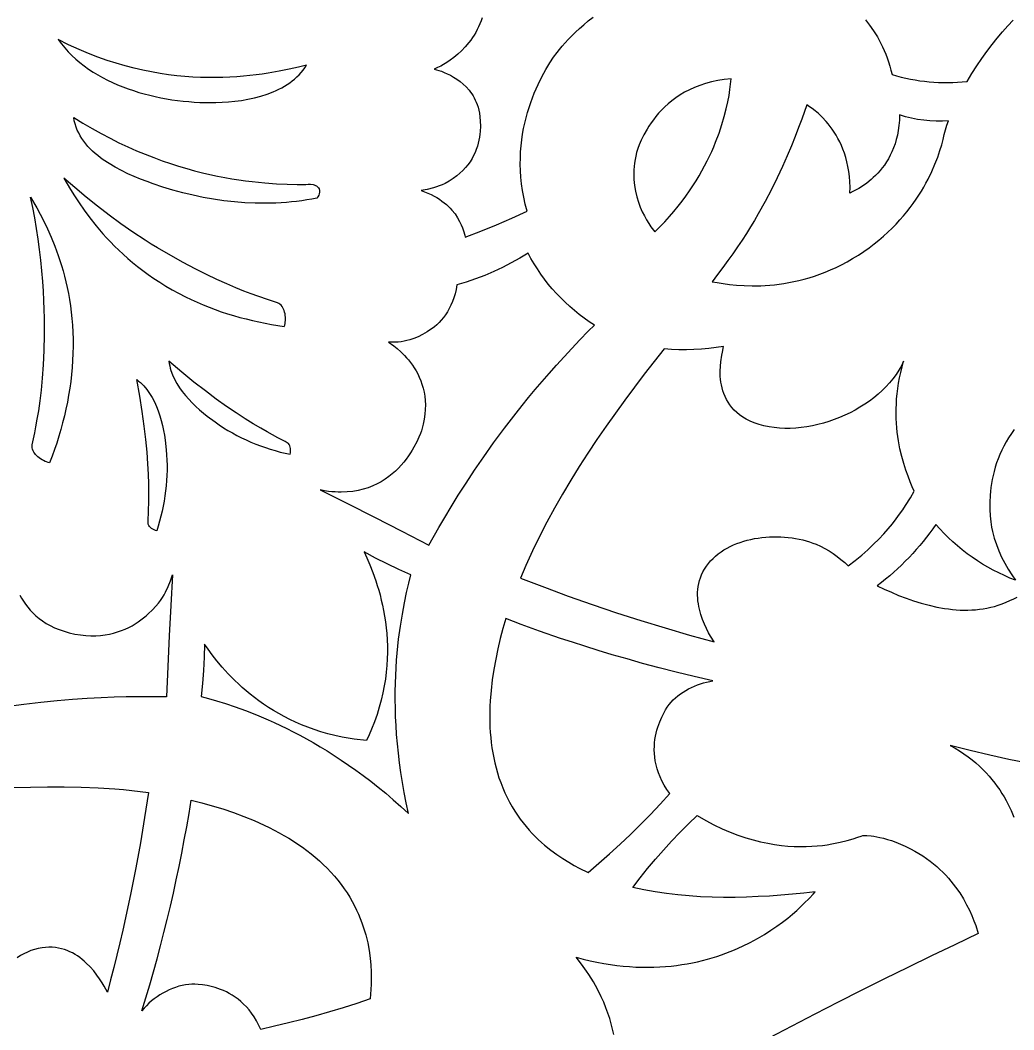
# Model space of a CAD drawing. Extents: x -570 to 570, y -570 to 570.
# Drawn here: x -232.7 to -158.8, y 336.9 to 411.9 of the extents above; entities that cross this region are included whole.
import ezdxf

# ---------------------------------------------------------------- set-up
doc = ezdxf.new("R2010")
doc.units = 0
doc.layers.add('LAYER_1', color=18, linetype='CONTINUOUS')
doc.layers.add('LAYER_2', color=174, linetype='CONTINUOUS')

msp = doc.modelspace()

# ---------------------------------------------------------------- linework, layer by layer
at = {"layer": 'LAYER_1'}
for points in [[(-198.309, 412.13), (-198.388, 411.897), (-198.476, 411.671), (-198.572, 411.452), (-198.676, 411.24), (-198.787, 411.036), (-198.904, 410.839), (-199.027, 410.65), (-199.155, 410.468), (-199.288, 410.294), (-199.562, 409.968), (-199.844, 409.671), (-200.128, 409.405), (-200.409, 409.169), (-200.681, 408.963), (-200.938, 408.787), (-201.175, 408.642), (-201.385, 408.528), (-201.625, 408.415), (-201.867, 408.306), (-201.534, 408.208), (-201.337, 408.14), (-201.125, 408.058), (-200.9, 407.961), (-200.667, 407.847), (-200.428, 407.715), (-200.188, 407.563), (-199.949, 407.39), (-199.716, 407.195), (-199.491, 406.977), (-199.277, 406.733), (-199.176, 406.602), (-199.079, 406.464), (-198.987, 406.319), (-198.9, 406.166), (-198.818, 406.007), (-198.743, 405.84), (-198.674, 405.665), (-198.611, 405.483), (-198.556, 405.256), (-198.516, 405.039), (-198.478, 404.764), (-198.451, 404.438), (-198.441, 404.071), (-198.457, 403.668), (-198.478, 403.457), (-198.507, 403.24), (-198.547, 403.018), (-198.599, 402.792), (-198.663, 402.564), (-198.74, 402.335), (-198.832, 402.104), (-198.939, 401.874), (-199.062, 401.645), (-199.202, 401.419), (-199.361, 401.196), (-199.539, 400.977), (-199.737, 400.763), (-199.956, 400.556), (-200.198, 400.356), (-200.463, 400.164), (-200.752, 399.982), (-201.066, 399.809), (-201.276, 399.709), (-201.492, 399.62), (-201.712, 399.541), (-201.935, 399.472), (-202.389, 399.356), (-202.848, 399.265), (-202.585, 399.176), (-202.336, 399.079), (-202.101, 398.974), (-201.88, 398.863), (-201.672, 398.746), (-201.477, 398.623), (-201.294, 398.495), (-201.123, 398.364), (-200.964, 398.229), (-200.815, 398.092), (-200.678, 397.953), (-200.551, 397.812), (-200.326, 397.53), (-200.138, 397.252), (-199.983, 396.982), (-199.859, 396.726), (-199.761, 396.491), (-199.687, 396.28), (-199.597, 395.957), (-199.564, 395.8), (-198.405, 396.259), (-197.252, 396.734), (-196.106, 397.226), (-194.968, 397.734), (-195.103, 398.255), (-195.216, 398.769), (-195.307, 399.276), (-195.377, 399.775), (-195.427, 400.267), (-195.458, 400.75), (-195.471, 401.225), (-195.467, 401.692), (-195.446, 402.149), (-195.411, 402.597), (-195.362, 403.036), (-195.299, 403.465), (-195.224, 403.884), (-195.138, 404.292), (-195.041, 404.69), (-194.935, 405.077), (-194.82, 405.452), (-194.698, 405.816), (-194.569, 406.169), (-194.434, 406.509), (-194.295, 406.836), (-194.152, 407.151), (-193.859, 407.742), (-193.562, 408.279), (-193.27, 408.759), (-192.989, 409.181), (-192.727, 409.542), (-192.552, 409.765), (-192.356, 410.002), (-192.139, 410.25), (-191.902, 410.508), (-191.644, 410.774), (-191.366, 411.047), (-191.069, 411.325), (-190.752, 411.606), (-190.415, 411.89), (-190.06, 412.174)], [(-169.79, 411.965), (-169.49, 411.578), (-169.197, 411.157), (-169.054, 410.935), (-168.915, 410.703), (-168.78, 410.464), (-168.65, 410.215), (-168.524, 409.958), (-168.404, 409.692), (-168.29, 409.416), (-168.182, 409.132), (-168.081, 408.838), (-167.988, 408.535), (-167.902, 408.222), (-167.825, 407.9), (-167.489, 407.801), (-167.149, 407.712), (-166.807, 407.632), (-166.462, 407.56), (-166.115, 407.498), (-165.766, 407.445), (-165.415, 407.401), (-165.064, 407.365), (-164.711, 407.337), (-164.358, 407.319), (-164.005, 407.308), (-163.651, 407.306), (-163.299, 407.312), (-162.947, 407.326), (-162.596, 407.348), (-162.246, 407.378), (-161.889, 407.97), (-161.524, 408.541), (-161.152, 409.089), (-160.773, 409.617), (-160.389, 410.124), (-159.999, 410.61), (-159.606, 411.076), (-159.21, 411.523), (-158.811, 411.951)], [(-158.73, 381.498), (-158.951, 381.194), (-159.155, 380.887), (-159.342, 380.577), (-159.513, 380.265), (-159.668, 379.952), (-159.809, 379.638), (-159.935, 379.324), (-160.048, 379.011), (-160.147, 378.699), (-160.234, 378.389), (-160.309, 378.082), (-160.373, 377.778), (-160.427, 377.478), (-160.47, 377.183), (-160.504, 376.893), (-160.529, 376.609), (-160.554, 376.062), (-160.551, 375.546), (-160.525, 375.068), (-160.479, 374.632), (-160.42, 374.244), (-160.352, 373.909), (-160.223, 373.423), (-160.065, 372.945), (-159.881, 372.475), (-159.672, 372.013), (-159.441, 371.563), (-159.188, 371.124), (-158.918, 370.697), (-158.63, 370.285), (-159.052, 370.452), (-159.47, 370.633), (-159.883, 370.828), (-160.291, 371.037), (-160.693, 371.258), (-161.089, 371.492), (-161.478, 371.738), (-161.859, 371.996), (-162.232, 372.265), (-162.596, 372.546), (-162.951, 372.838), (-163.296, 373.14), (-163.631, 373.452), (-163.954, 373.774), (-164.266, 374.106), (-164.566, 374.447), (-164.792, 374.123), (-165.025, 373.804), (-165.265, 373.489), (-165.511, 373.178), (-165.764, 372.872), (-166.023, 372.571), (-166.288, 372.276), (-166.559, 371.985), (-166.836, 371.701), (-167.119, 371.421), (-167.407, 371.148), (-167.7, 370.881), (-167.999, 370.62), (-168.302, 370.366), (-168.611, 370.119), (-168.924, 369.878), (-168.406, 369.63), (-167.875, 369.391), (-167.332, 369.164), (-166.778, 368.952), (-166.216, 368.756), (-165.647, 368.58), (-165.072, 368.425), (-164.494, 368.295), (-163.913, 368.191), (-163.623, 368.151), (-163.333, 368.117), (-163.043, 368.092), (-162.754, 368.075), (-162.466, 368.067), (-162.179, 368.068), (-161.893, 368.077), (-161.608, 368.097), (-161.325, 368.126), (-161.044, 368.165), (-160.765, 368.215), (-160.488, 368.276), (-160.214, 368.348), (-159.943, 368.431), (-159.636, 368.538), (-159.34, 368.652), (-159.053, 368.773), (-158.777, 368.9), (-158.511, 369.033)], [(-232.689, 369.181), (-232.565, 368.956), (-232.426, 368.731), (-232.273, 368.508), (-232.104, 368.286), (-231.919, 368.069), (-231.717, 367.857), (-231.497, 367.651), (-231.259, 367.453), (-231.001, 367.263), (-230.724, 367.084), (-230.426, 366.916), (-230.106, 366.761), (-229.764, 366.619), (-229.399, 366.493), (-229.01, 366.383), (-228.59, 366.289), (-228.184, 366.221), (-227.791, 366.178), (-227.412, 366.158), (-227.046, 366.16), (-226.693, 366.182), (-226.354, 366.223), (-226.028, 366.281), (-225.715, 366.354), (-225.415, 366.443), (-225.128, 366.544), (-224.855, 366.656), (-224.595, 366.778), (-224.347, 366.909), (-224.113, 367.046), (-223.892, 367.189), (-223.683, 367.336), (-223.488, 367.486), (-223.305, 367.636), (-223.135, 367.786), (-222.834, 368.079), (-222.584, 368.352), (-222.384, 368.594), (-222.234, 368.793), (-222.085, 369.012), (-221.967, 369.209), (-221.858, 369.41), (-221.66, 369.825), (-221.486, 370.251), (-221.328, 370.683), (-221.454, 368.415), (-221.573, 366.146), (-221.683, 363.877), (-221.785, 361.608), (-223.149, 361.621), (-223.927, 361.62), (-224.77, 361.609), (-225.676, 361.587), (-226.644, 361.55), (-227.674, 361.496), (-228.765, 361.422), (-229.917, 361.325), (-231.129, 361.202), (-232.4, 361.051), (-233.73, 360.869)], [(-157.716, 356.683), (-159.125, 356.961), (-160.558, 357.273), (-162.015, 357.619), (-163.493, 358.001), (-163.139, 357.803), (-162.801, 357.597), (-162.477, 357.382), (-162.168, 357.16), (-161.874, 356.932), (-161.593, 356.698), (-161.327, 356.458), (-161.074, 356.214), (-160.834, 355.966), (-160.606, 355.715), (-160.392, 355.461), (-160.189, 355.205), (-159.998, 354.947), (-159.819, 354.689), (-159.65, 354.431), (-159.493, 354.174), (-159.346, 353.917), (-159.209, 353.663), (-158.965, 353.163), (-158.757, 352.678)], [(-233.166, 354.864), (-231.905, 354.911), (-230.644, 354.935), (-229.383, 354.934), (-228.124, 354.906), (-226.867, 354.852), (-225.613, 354.769), (-224.986, 354.716), (-224.361, 354.656), (-223.737, 354.589), (-223.113, 354.513), (-223.409, 352.64), (-223.727, 350.769), (-224.068, 348.902), (-224.434, 347.04), (-224.827, 345.184), (-225.034, 344.258), (-225.248, 343.334), (-225.469, 342.411), (-225.698, 341.491), (-225.935, 340.573), (-226.181, 339.657), (-226.418, 340.089), (-226.574, 340.351), (-226.756, 340.633), (-226.964, 340.928), (-227.198, 341.228), (-227.458, 341.528), (-227.745, 341.819), (-227.898, 341.958), (-228.059, 342.093), (-228.226, 342.222), (-228.4, 342.345), (-228.581, 342.459), (-228.769, 342.566), (-228.964, 342.662), (-229.166, 342.749), (-229.375, 342.824), (-229.592, 342.887), (-229.815, 342.936), (-230.045, 342.972), (-230.283, 342.993), (-230.528, 342.998), (-230.781, 342.986), (-231.04, 342.957), (-231.32, 342.906), (-231.595, 342.835), (-231.866, 342.745), (-232.132, 342.637), (-232.392, 342.511), (-232.648, 342.369), (-232.897, 342.212)], [(-188.518, 336.512), (-188.605, 336.9), (-188.706, 337.293), (-188.822, 337.69), (-188.954, 338.09), (-189.101, 338.495), (-189.266, 338.902), (-189.448, 339.312), (-189.648, 339.725), (-189.868, 340.139), (-190.026, 340.417), (-190.192, 340.691), (-190.364, 340.96), (-190.544, 341.226), (-190.92, 341.745), (-191.316, 342.248), (-190.792, 342.111), (-190.275, 341.989), (-189.767, 341.882), (-189.266, 341.789), (-188.772, 341.71), (-188.286, 341.644), (-187.808, 341.592), (-187.337, 341.552), (-186.874, 341.524), (-186.419, 341.509), (-185.971, 341.504), (-185.531, 341.511), (-185.099, 341.529), (-184.674, 341.557), (-184.258, 341.595), (-183.849, 341.642), (-183.447, 341.698), (-183.054, 341.763), (-182.668, 341.836), (-182.29, 341.917), (-181.919, 342.006), (-181.557, 342.101), (-181.202, 342.204), (-180.855, 342.312), (-180.516, 342.426), (-180.185, 342.546), (-179.547, 342.8), (-178.94, 343.07), (-178.364, 343.355), (-177.82, 343.65), (-177.309, 343.951), (-176.829, 344.257), (-176.381, 344.564), (-175.965, 344.867), (-175.581, 345.165), (-175.23, 345.455), (-174.911, 345.731), (-174.625, 345.993), (-174.372, 346.235), (-173.962, 346.651), (-173.685, 346.953), (-173.54, 347.116), (-174.385, 347.022), (-175.233, 346.939), (-176.084, 346.866), (-176.937, 346.804), (-177.791, 346.756), (-178.646, 346.722), (-179.502, 346.704), (-180.357, 346.702), (-181.212, 346.718), (-182.064, 346.753), (-182.915, 346.809), (-183.762, 346.886), (-184.607, 346.986), (-185.447, 347.109), (-186.282, 347.258), (-187.112, 347.434), (-186.564, 348.146), (-186, 348.847), (-185.421, 349.536), (-184.827, 350.212), (-184.218, 350.875), (-183.596, 351.525), (-182.96, 352.161), (-182.311, 352.783), (-181.684, 352.422), (-181.067, 352.099), (-180.461, 351.811), (-179.865, 351.556), (-179.281, 351.332), (-178.709, 351.139), (-178.15, 350.975), (-177.604, 350.837), (-177.072, 350.725), (-176.554, 350.636), (-176.052, 350.568), (-175.565, 350.522), (-175.094, 350.493), (-174.639, 350.482), (-174.203, 350.486), (-173.784, 350.504), (-173.383, 350.533), (-173.002, 350.573), (-172.641, 350.622), (-172.299, 350.677), (-171.68, 350.803), (-171.149, 350.938), (-170.711, 351.067), (-170.37, 351.179), (-170.131, 351.259), (-169.999, 351.295), (-169.897, 351.301), (-169.686, 351.298), (-169.371, 351.272), (-169.177, 351.247), (-168.96, 351.21), (-168.719, 351.161), (-168.457, 351.098), (-168.173, 351.018), (-167.868, 350.921), (-167.544, 350.804), (-167.2, 350.666), (-166.838, 350.505), (-166.458, 350.319), (-166.139, 350.149), (-165.833, 349.971), (-165.54, 349.786), (-165.26, 349.596), (-164.992, 349.399), (-164.737, 349.198), (-164.493, 348.992), (-164.261, 348.783), (-164.041, 348.569), (-163.831, 348.354), (-163.632, 348.135), (-163.444, 347.915), (-163.265, 347.694), (-163.097, 347.473), (-162.788, 347.029), (-162.515, 346.591), (-162.275, 346.16), (-162.067, 345.743), (-161.887, 345.344), (-161.733, 344.966), (-161.603, 344.615), (-161.406, 344.009), (-163.156, 343.181), (-164.901, 342.343), (-166.641, 341.497), (-168.378, 340.641), (-170.11, 339.777), (-171.838, 338.903), (-173.562, 338.022), (-175.281, 337.131), (-176.996, 336.233)]]:
    msp.add_lwpolyline(points, dxfattribs=at)
for points in [[(-229.838, 410.506), (-229.603, 410.189), (-229.354, 409.884), (-229.09, 409.592), (-228.812, 409.311), (-228.522, 409.043), (-228.218, 408.786), (-227.903, 408.541), (-227.577, 408.308), (-227.24, 408.085), (-226.894, 407.875), (-226.538, 407.675), (-226.174, 407.486), (-225.802, 407.308), (-225.423, 407.141), (-225.037, 406.985), (-224.645, 406.839), (-224.248, 406.703), (-223.846, 406.577), (-223.441, 406.462), (-223.032, 406.357), (-222.62, 406.261), (-222.207, 406.175), (-221.792, 406.098), (-221.376, 406.031), (-220.961, 405.974), (-220.546, 405.925), (-220.133, 405.885), (-219.721, 405.855), (-219.312, 405.833), (-218.906, 405.819), (-218.505, 405.814), (-218.107, 405.818), (-217.646, 405.834), (-217.173, 405.865), (-216.693, 405.913), (-216.209, 405.979), (-215.724, 406.063), (-215.243, 406.168), (-214.768, 406.295), (-214.304, 406.443), (-213.853, 406.616), (-213.634, 406.712), (-213.419, 406.814), (-213.21, 406.922), (-213.006, 407.037), (-212.808, 407.159), (-212.617, 407.288), (-212.433, 407.424), (-212.256, 407.568), (-212.087, 407.718), (-211.926, 407.877), (-211.773, 408.043), (-211.63, 408.217), (-211.497, 408.399), (-211.373, 408.589), (-211.977, 408.444), (-212.657, 408.293), (-213.41, 408.142), (-214.231, 407.999), (-214.666, 407.934), (-215.118, 407.873), (-215.585, 407.819), (-216.067, 407.771), (-216.564, 407.731), (-217.075, 407.701), (-217.601, 407.68), (-218.14, 407.669), (-218.692, 407.671), (-219.257, 407.685), (-219.834, 407.713), (-220.423, 407.756), (-221.023, 407.814), (-221.635, 407.888), (-222.258, 407.981), (-222.89, 408.092), (-223.533, 408.222), (-224.185, 408.372), (-224.846, 408.544), (-225.516, 408.739), (-226.194, 408.956), (-226.88, 409.198), (-227.573, 409.465), (-228.273, 409.759), (-229.06, 410.122)], [(-185.472, 396.196), (-185.091, 396.574), (-184.727, 396.954), (-184.381, 397.335), (-184.051, 397.717), (-183.737, 398.099), (-183.439, 398.481), (-183.156, 398.862), (-182.889, 399.242), (-182.635, 399.621), (-182.396, 399.997), (-182.17, 400.371), (-181.958, 400.741), (-181.759, 401.108), (-181.572, 401.471), (-181.397, 401.829), (-181.234, 402.183), (-181.082, 402.531), (-180.941, 402.873), (-180.69, 403.538), (-180.478, 404.173), (-180.301, 404.776), (-180.155, 405.342), (-180.039, 405.867), (-179.948, 406.347), (-179.88, 406.78), (-179.83, 407.183), (-179.784, 407.586), (-180.3, 407.532), (-180.791, 407.455), (-181.258, 407.356), (-181.701, 407.236), (-182.122, 407.097), (-182.52, 406.941), (-182.896, 406.769), (-183.25, 406.583), (-183.584, 406.385), (-183.898, 406.175), (-184.192, 405.957), (-184.467, 405.731), (-184.723, 405.499), (-184.962, 405.263), (-185.183, 405.023), (-185.387, 404.783), (-185.575, 404.543), (-185.747, 404.305), (-185.904, 404.071), (-186.046, 403.842), (-186.289, 403.406), (-186.481, 403.011), (-186.625, 402.669), (-186.727, 402.394), (-186.82, 402.094), (-186.885, 401.831), (-186.938, 401.571), (-186.979, 401.316), (-187.009, 401.065), (-187.028, 400.818), (-187.037, 400.575), (-187.036, 400.337), (-187.027, 400.103), (-187.009, 399.874), (-186.983, 399.649), (-186.909, 399.216), (-186.809, 398.803), (-186.689, 398.412), (-186.551, 398.044), (-186.401, 397.699), (-186.242, 397.38), (-186.08, 397.087), (-185.917, 396.821), (-185.758, 396.583)], [(-167.258, 404.895), (-167.272, 404.495), (-167.306, 404.113), (-167.356, 403.747), (-167.423, 403.399), (-167.505, 403.066), (-167.6, 402.75), (-167.708, 402.449), (-167.828, 402.164), (-167.958, 401.894), (-168.096, 401.638), (-168.243, 401.397), (-168.396, 401.17), (-168.554, 400.957), (-168.716, 400.757), (-168.881, 400.571), (-169.048, 400.397), (-169.215, 400.236), (-169.382, 400.086), (-169.708, 399.823), (-170.016, 399.604), (-170.297, 399.428), (-170.541, 399.291), (-170.738, 399.19), (-170.953, 399.09), (-170.949, 399.515), (-170.962, 399.923), (-170.993, 400.315), (-171.04, 400.691), (-171.101, 401.052), (-171.176, 401.397), (-171.264, 401.727), (-171.362, 402.042), (-171.471, 402.342), (-171.589, 402.627), (-171.715, 402.898), (-171.848, 403.155), (-171.986, 403.398), (-172.129, 403.627), (-172.275, 403.843), (-172.423, 404.045), (-172.572, 404.234), (-172.722, 404.41), (-173.015, 404.725), (-173.294, 404.991), (-173.549, 405.209), (-173.772, 405.382), (-173.953, 405.511), (-174.153, 405.645), (-174.542, 404.574), (-174.769, 403.962), (-175.022, 403.301), (-175.305, 402.595), (-175.619, 401.846), (-175.968, 401.056), (-176.356, 400.227), (-176.785, 399.362), (-177.258, 398.464), (-177.78, 397.533), (-178.059, 397.057), (-178.352, 396.574), (-178.658, 396.084), (-178.978, 395.588), (-179.312, 395.085), (-179.66, 394.577), (-180.024, 394.064), (-180.403, 393.545), (-180.798, 393.021), (-181.209, 392.492), (-180.826, 392.422), (-180.393, 392.352), (-179.914, 392.289), (-179.391, 392.237), (-178.827, 392.201), (-178.225, 392.185), (-177.589, 392.195), (-177.258, 392.211), (-176.919, 392.235), (-176.574, 392.268), (-176.221, 392.31), (-175.862, 392.362), (-175.496, 392.424), (-175.125, 392.498), (-174.748, 392.583), (-174.365, 392.681), (-173.978, 392.792), (-173.587, 392.916), (-173.191, 393.054), (-172.792, 393.207), (-172.39, 393.375), (-171.984, 393.559), (-171.576, 393.76), (-171.165, 393.977), (-170.753, 394.213), (-170.327, 394.473), (-169.919, 394.742), (-169.528, 395.017), (-169.154, 395.298), (-168.796, 395.586), (-168.453, 395.878), (-168.127, 396.174), (-167.816, 396.474), (-167.519, 396.778), (-167.238, 397.083), (-166.97, 397.391), (-166.716, 397.699), (-166.476, 398.008), (-166.249, 398.316), (-166.035, 398.624), (-165.834, 398.93), (-165.644, 399.234), (-165.467, 399.535), (-165.301, 399.832), (-165.146, 400.125), (-164.868, 400.697), (-164.63, 401.244), (-164.43, 401.761), (-164.264, 402.243), (-164.131, 402.685), (-164.027, 403.081), (-163.94, 403.431), (-163.846, 403.78), (-163.742, 404.126), (-163.624, 404.467), (-164.081, 404.439), (-164.542, 404.435), (-165.003, 404.454), (-165.463, 404.496), (-165.92, 404.561), (-166.373, 404.65), (-166.82, 404.761)], [(-228.683, 404.712), (-228.001, 404.289), (-227.322, 403.89), (-226.649, 403.514), (-225.981, 403.162), (-225.318, 402.832), (-224.661, 402.523), (-224.012, 402.235), (-223.369, 401.968), (-222.734, 401.719), (-222.107, 401.49), (-221.489, 401.278), (-220.881, 401.084), (-220.282, 400.906), (-219.693, 400.745), (-219.115, 400.598), (-218.548, 400.466), (-217.993, 400.347), (-217.45, 400.242), (-216.92, 400.148), (-216.403, 400.067), (-215.9, 399.996), (-215.411, 399.935), (-214.478, 399.841), (-213.609, 399.779), (-212.806, 399.744), (-212.075, 399.729), (-211.42, 399.729), (-211.24, 399.743), (-211.073, 399.742), (-210.885, 399.718), (-210.791, 399.694), (-210.701, 399.66), (-210.617, 399.614), (-210.543, 399.554), (-210.481, 399.48), (-210.435, 399.389), (-210.407, 399.28), (-210.401, 399.152), (-210.42, 399.034), (-210.464, 398.922), (-210.524, 398.815), (-210.595, 398.716), (-210.97, 398.643), (-211.346, 398.577), (-211.725, 398.519), (-212.105, 398.468), (-212.487, 398.426), (-212.87, 398.391), (-213.639, 398.342), (-214.412, 398.323), (-215.186, 398.332), (-215.961, 398.368), (-216.736, 398.43), (-217.51, 398.517), (-218.28, 398.629), (-219.046, 398.765), (-219.807, 398.924), (-220.561, 399.104), (-221.308, 399.306), (-222.045, 399.528), (-222.772, 399.77), (-223.232, 399.935), (-223.704, 400.115), (-224.181, 400.311), (-224.659, 400.524), (-225.134, 400.754), (-225.6, 401.003), (-226.052, 401.272), (-226.486, 401.561), (-226.694, 401.713), (-226.895, 401.871), (-227.09, 402.035), (-227.277, 402.204), (-227.455, 402.379), (-227.624, 402.559), (-227.784, 402.746), (-227.933, 402.938), (-228.071, 403.137), (-228.198, 403.343), (-228.313, 403.554), (-228.415, 403.772), (-228.504, 403.997), (-228.578, 404.229), (-228.638, 404.467)], [(-229.41, 400.204), (-228.915, 399.36), (-228.617, 398.877), (-228.281, 398.361), (-227.905, 397.816), (-227.486, 397.247), (-227.022, 396.66), (-226.772, 396.361), (-226.51, 396.06), (-226.235, 395.756), (-225.947, 395.45), (-225.646, 395.144), (-225.332, 394.838), (-225.003, 394.532), (-224.661, 394.226), (-224.304, 393.923), (-223.931, 393.622), (-223.544, 393.323), (-223.141, 393.029), (-222.723, 392.738), (-222.288, 392.452), (-221.836, 392.171), (-221.368, 391.897), (-220.883, 391.629), (-220.38, 391.369), (-219.948, 391.159), (-219.511, 390.959), (-219.068, 390.771), (-218.621, 390.592), (-218.17, 390.423), (-217.714, 390.264), (-217.256, 390.115), (-216.793, 389.974), (-216.329, 389.843), (-215.861, 389.72), (-215.392, 389.605), (-214.92, 389.499), (-214.448, 389.401), (-213.974, 389.31), (-213.025, 389.15), (-212.993, 389.259), (-212.967, 389.373), (-212.949, 389.491), (-212.938, 389.613), (-212.934, 389.737), (-212.938, 389.862), (-212.949, 389.986), (-212.969, 390.108), (-212.997, 390.228), (-213.033, 390.343), (-213.077, 390.453), (-213.13, 390.557), (-213.192, 390.652), (-213.263, 390.739), (-213.344, 390.815), (-213.433, 390.88), (-213.522, 390.919), (-213.681, 390.975), (-214.204, 391.144), (-214.99, 391.412), (-215.478, 391.589), (-216.028, 391.8), (-216.637, 392.046), (-217.305, 392.331), (-218.03, 392.657), (-218.811, 393.028), (-219.645, 393.446), (-220.531, 393.913), (-221.469, 394.434), (-222.456, 395.011), (-222.919, 395.293), (-223.379, 395.581), (-224.287, 396.177), (-225.179, 396.797), (-226.057, 397.439), (-226.918, 398.103), (-227.765, 398.786), (-228.595, 399.487)], [(-231.89, 398.789), (-231.429, 397.98), (-231.171, 397.506), (-230.903, 396.985), (-230.63, 396.419), (-230.357, 395.806), (-230.088, 395.147), (-229.829, 394.442), (-229.705, 394.072), (-229.586, 393.691), (-229.471, 393.298), (-229.363, 392.895), (-229.26, 392.479), (-229.165, 392.052), (-229.078, 391.614), (-228.999, 391.165), (-228.929, 390.704), (-228.868, 390.232), (-228.818, 389.748), (-228.778, 389.254), (-228.751, 388.748), (-228.735, 388.23), (-228.733, 387.701), (-228.743, 387.162), (-228.767, 386.642), (-228.802, 386.122), (-228.85, 385.602), (-228.909, 385.083), (-228.981, 384.566), (-229.063, 384.049), (-229.157, 383.534), (-229.262, 383.021), (-229.378, 382.51), (-229.505, 382.002), (-229.643, 381.497), (-229.79, 380.995), (-229.948, 380.496), (-230.116, 380.002), (-230.294, 379.511), (-230.481, 379.026), (-230.591, 379.053), (-230.703, 379.088), (-230.815, 379.132), (-230.927, 379.183), (-231.036, 379.242), (-231.143, 379.308), (-231.245, 379.381), (-231.341, 379.459), (-231.431, 379.543), (-231.514, 379.632), (-231.587, 379.725), (-231.65, 379.823), (-231.702, 379.925), (-231.741, 380.03), (-231.766, 380.138), (-231.777, 380.248), (-231.764, 380.368), (-231.725, 380.574), (-231.583, 381.245), (-231.491, 381.71), (-231.391, 382.26), (-231.288, 382.898), (-231.186, 383.621), (-231.09, 384.43), (-231.004, 385.326), (-230.935, 386.308), (-230.885, 387.376), (-230.86, 388.53), (-230.858, 389.14), (-230.865, 389.771), (-230.88, 390.423), (-230.904, 391.097), (-230.937, 391.793), (-230.981, 392.51), (-231.044, 393.301), (-231.123, 394.09), (-231.217, 394.878), (-231.326, 395.665), (-231.449, 396.449), (-231.585, 397.232), (-231.732, 398.012)], [(-210.352, 377.008), (-208.325, 375.998), (-206.304, 374.976), (-204.289, 373.941), (-202.28, 372.894), (-201.53, 374.206), (-201.094, 374.951), (-200.614, 375.753), (-200.086, 376.608), (-199.508, 377.514), (-198.878, 378.469), (-198.194, 379.469), (-197.451, 380.513), (-196.648, 381.597), (-195.782, 382.719), (-195.324, 383.293), (-194.85, 383.876), (-194.359, 384.467), (-193.85, 385.066), (-193.323, 385.672), (-192.779, 386.285), (-192.216, 386.906), (-191.634, 387.533), (-191.033, 388.166), (-190.413, 388.805), (-189.957, 389.269), (-190.339, 389.519), (-190.713, 389.782), (-191.08, 390.059), (-191.439, 390.348), (-191.789, 390.65), (-192.13, 390.963), (-192.461, 391.287), (-192.781, 391.622), (-193.09, 391.967), (-193.387, 392.322), (-193.672, 392.686), (-193.944, 393.058), (-194.202, 393.439), (-194.446, 393.828), (-194.675, 394.224), (-194.889, 394.627), (-195.506, 394.246), (-196.14, 393.889), (-196.788, 393.556), (-197.448, 393.247), (-198.119, 392.963), (-198.799, 392.703), (-199.488, 392.467), (-200.182, 392.255), (-200.242, 391.917), (-200.318, 391.597), (-200.408, 391.295), (-200.512, 391.01), (-200.627, 390.742), (-200.754, 390.491), (-200.891, 390.255), (-201.036, 390.034), (-201.19, 389.829), (-201.35, 389.637), (-201.516, 389.46), (-201.686, 389.296), (-201.86, 389.144), (-202.035, 389.005), (-202.212, 388.878), (-202.39, 388.762), (-202.566, 388.656), (-202.739, 388.561), (-203.076, 388.4), (-203.391, 388.274), (-203.675, 388.179), (-203.92, 388.111), (-204.116, 388.066), (-204.327, 388.03), (-204.562, 388.007), (-204.798, 387.998), (-205.271, 388.001), (-205.059, 387.858), (-204.866, 387.715), (-204.63, 387.526), (-204.363, 387.288), (-204.078, 387.004), (-203.932, 386.843), (-203.785, 386.671), (-203.64, 386.487), (-203.498, 386.291), (-203.359, 386.082), (-203.226, 385.862), (-203.101, 385.63), (-202.984, 385.385), (-202.877, 385.129), (-202.781, 384.86), (-202.699, 384.58), (-202.631, 384.287), (-202.579, 383.982), (-202.544, 383.665), (-202.528, 383.335), (-202.533, 382.994), (-202.56, 382.64), (-202.61, 382.274), (-202.684, 381.896), (-202.785, 381.505), (-202.819, 381.402), (-202.891, 381.203), (-203.006, 380.924), (-203.167, 380.579), (-203.376, 380.184), (-203.5, 379.973), (-203.636, 379.755), (-203.787, 379.532), (-203.951, 379.306), (-204.13, 379.079), (-204.324, 378.852), (-204.532, 378.629), (-204.756, 378.41), (-204.996, 378.198), (-205.253, 377.994), (-205.526, 377.8), (-205.815, 377.619), (-206.123, 377.452), (-206.447, 377.301), (-206.79, 377.168), (-207.152, 377.055), (-207.532, 376.963), (-207.932, 376.896), (-208.351, 376.854), (-208.79, 376.839), (-209.018, 376.843), (-209.25, 376.854), (-209.488, 376.873), (-209.73, 376.9), (-210.042, 376.951)], [(-195.448, 370.452), (-193.681, 369.769), (-191.904, 369.112), (-190.117, 368.48), (-188.322, 367.874), (-186.517, 367.294), (-184.705, 366.738), (-182.886, 366.208), (-181.06, 365.703), (-181.316, 366.124), (-181.464, 366.389), (-181.617, 366.688), (-181.768, 367.015), (-181.912, 367.367), (-182.041, 367.742), (-182.149, 368.135), (-182.193, 368.338), (-182.229, 368.544), (-182.257, 368.752), (-182.276, 368.964), (-182.285, 369.177), (-182.282, 369.392), (-182.268, 369.609), (-182.241, 369.826), (-182.201, 370.043), (-182.147, 370.261), (-182.078, 370.478), (-181.993, 370.694), (-181.891, 370.909), (-181.772, 371.121), (-181.634, 371.332), (-181.478, 371.54), (-181.313, 371.733), (-181.136, 371.916), (-180.947, 372.088), (-180.749, 372.251), (-180.54, 372.403), (-180.322, 372.545), (-180.096, 372.677), (-179.862, 372.799), (-179.62, 372.911), (-179.372, 373.014), (-179.117, 373.107), (-178.857, 373.191), (-178.593, 373.264), (-178.324, 373.329), (-178.051, 373.384), (-177.775, 373.43), (-177.497, 373.467), (-177.217, 373.494), (-176.937, 373.512), (-176.655, 373.522), (-176.374, 373.522), (-176.093, 373.514), (-175.814, 373.497), (-175.537, 373.471), (-175.262, 373.437), (-174.991, 373.394), (-174.724, 373.343), (-174.461, 373.283), (-174.203, 373.215), (-173.95, 373.138), (-173.705, 373.054), (-173.466, 372.961), (-173.137, 372.815), (-172.816, 372.65), (-172.504, 372.469), (-172.2, 372.272), (-171.905, 372.06), (-171.62, 371.837), (-171.345, 371.602), (-171.08, 371.358), (-170.557, 371.759), (-170.069, 372.161), (-169.615, 372.562), (-169.192, 372.96), (-168.8, 373.354), (-168.437, 373.743), (-168.103, 374.123), (-167.796, 374.494), (-167.515, 374.854), (-167.258, 375.2), (-167.025, 375.533), (-166.814, 375.849), (-166.454, 376.425), (-166.167, 376.915), (-166.316, 377.239), (-166.474, 377.608), (-166.636, 378.019), (-166.798, 378.472), (-166.954, 378.964), (-167.101, 379.495), (-167.233, 380.062), (-167.346, 380.665), (-167.393, 380.98), (-167.433, 381.302), (-167.467, 381.633), (-167.492, 381.971), (-167.509, 382.317), (-167.517, 382.671), (-167.515, 383.032), (-167.503, 383.401), (-167.48, 383.776), (-167.445, 384.158), (-167.398, 384.546), (-167.339, 384.941), (-167.266, 385.343), (-167.179, 385.75), (-167.078, 386.163), (-166.961, 386.582), (-167.127, 386.243), (-167.315, 385.913), (-167.525, 385.591), (-167.756, 385.278), (-168.006, 384.975), (-168.274, 384.681), (-168.56, 384.398), (-168.862, 384.126), (-169.179, 383.865), (-169.509, 383.616), (-169.853, 383.379), (-170.208, 383.155), (-170.574, 382.943), (-170.949, 382.745), (-171.333, 382.561), (-171.724, 382.392), (-172.122, 382.237), (-172.524, 382.098), (-172.93, 381.974), (-173.339, 381.866), (-173.75, 381.775), (-174.162, 381.701), (-174.573, 381.645), (-174.983, 381.606), (-175.39, 381.586), (-175.793, 381.584), (-176.191, 381.602), (-176.584, 381.64), (-176.969, 381.697), (-177.346, 381.775), (-177.714, 381.875), (-178.071, 381.995), (-178.379, 382.122), (-178.661, 382.263), (-178.92, 382.416), (-179.156, 382.581), (-179.369, 382.755), (-179.562, 382.939), (-179.735, 383.131), (-179.888, 383.33), (-180.023, 383.534), (-180.142, 383.743), (-180.244, 383.956), (-180.331, 384.171), (-180.404, 384.387), (-180.465, 384.603), (-180.512, 384.819), (-180.549, 385.032), (-180.576, 385.242), (-180.594, 385.448), (-180.605, 385.842), (-180.592, 386.206), (-180.563, 386.53), (-180.486, 387.024), (-180.437, 387.251), (-180.35, 387.68), (-180.897, 387.593), (-181.448, 387.524), (-182.002, 387.473), (-182.557, 387.44), (-183.112, 387.425), (-183.668, 387.429), (-184.222, 387.453), (-184.774, 387.496), (-185.513, 386.555), (-186.246, 385.607), (-186.972, 384.652), (-187.688, 383.689), (-188.395, 382.718), (-189.089, 381.738), (-189.77, 380.749), (-190.436, 379.75), (-191.086, 378.742), (-191.718, 377.723), (-192.331, 376.694), (-192.923, 375.654), (-193.493, 374.603), (-194.039, 373.54), (-194.56, 372.465), (-194.81, 371.922), (-195.054, 371.377)], [(-221.597, 386.575), (-221.573, 386.4), (-221.54, 386.227), (-221.499, 386.056), (-221.45, 385.887), (-221.331, 385.556), (-221.185, 385.232), (-221.014, 384.918), (-220.821, 384.612), (-220.607, 384.315), (-220.376, 384.027), (-220.129, 383.748), (-219.869, 383.478), (-219.599, 383.217), (-219.32, 382.966), (-219.035, 382.725), (-218.746, 382.493), (-218.167, 382.059), (-217.855, 381.842), (-217.536, 381.634), (-217.211, 381.434), (-216.88, 381.243), (-216.543, 381.061), (-216.202, 380.887), (-215.855, 380.723), (-215.504, 380.567), (-215.149, 380.421), (-214.791, 380.284), (-214.429, 380.156), (-214.065, 380.037), (-213.698, 379.927), (-213.33, 379.827), (-212.959, 379.736), (-212.588, 379.655), (-212.569, 379.758), (-212.556, 379.866), (-212.552, 379.977), (-212.558, 380.087), (-212.576, 380.193), (-212.608, 380.292), (-212.656, 380.382), (-212.721, 380.459), (-212.807, 380.519), (-212.966, 380.608), (-213.495, 380.887), (-214.288, 381.319), (-214.779, 381.599), (-215.328, 381.926), (-215.935, 382.303), (-216.597, 382.732), (-217.312, 383.217), (-218.077, 383.76), (-218.891, 384.365), (-219.75, 385.033), (-220.653, 385.769)], [(-223.993, 385.209), (-223.854, 385.1), (-223.721, 384.984), (-223.594, 384.863), (-223.472, 384.737), (-223.245, 384.468), (-223.038, 384.18), (-222.852, 383.875), (-222.683, 383.555), (-222.533, 383.222), (-222.399, 382.878), (-222.281, 382.526), (-222.177, 382.166), (-222.087, 381.802), (-222.009, 381.436), (-221.943, 381.069), (-221.887, 380.704), (-221.802, 379.986), (-221.771, 379.608), (-221.75, 379.228), (-221.741, 378.847), (-221.743, 378.465), (-221.755, 378.083), (-221.777, 377.701), (-221.809, 377.319), (-221.851, 376.938), (-221.902, 376.558), (-221.963, 376.179), (-222.033, 375.802), (-222.111, 375.427), (-222.198, 375.054), (-222.294, 374.684), (-222.397, 374.318), (-222.509, 373.954), (-222.607, 373.988), (-222.707, 374.031), (-222.804, 374.082), (-222.896, 374.141), (-222.978, 374.21), (-223.048, 374.287), (-223.102, 374.372), (-223.136, 374.466), (-223.145, 374.571), (-223.143, 374.753), (-223.121, 375.35), (-223.099, 376.252), (-223.097, 376.817), (-223.105, 377.456), (-223.128, 378.17), (-223.169, 378.958), (-223.232, 379.819), (-223.319, 380.753), (-223.436, 381.76), (-223.584, 382.838), (-223.769, 383.988)], [(-203.777, 352.952), (-203.946, 353.73), (-204.098, 354.495), (-204.232, 355.247), (-204.349, 355.986), (-204.451, 356.713), (-204.537, 357.425), (-204.608, 358.124), (-204.666, 358.81), (-204.711, 359.481), (-204.743, 360.139), (-204.763, 360.782), (-204.771, 361.411), (-204.77, 362.025), (-204.758, 362.625), (-204.737, 363.209), (-204.707, 363.779), (-204.67, 364.333), (-204.625, 364.871), (-204.517, 365.901), (-204.387, 366.867), (-204.242, 367.768), (-204.087, 368.602), (-203.927, 369.368), (-203.767, 370.064), (-203.612, 370.69), (-204.495, 371.089), (-205.368, 371.507), (-206.233, 371.942), (-207.091, 372.391), (-206.883, 371.949), (-206.663, 371.442), (-206.438, 370.872), (-206.215, 370.243), (-206.106, 369.907), (-206.002, 369.557), (-205.901, 369.194), (-205.806, 368.818), (-205.718, 368.43), (-205.637, 368.03), (-205.564, 367.618), (-205.501, 367.195), (-205.447, 366.76), (-205.405, 366.316), (-205.375, 365.861), (-205.358, 365.397), (-205.356, 364.923), (-205.368, 364.44), (-205.397, 363.949), (-205.442, 363.45), (-205.505, 362.943), (-205.587, 362.429), (-205.69, 361.907), (-205.813, 361.38), (-205.957, 360.846), (-206.125, 360.306), (-206.316, 359.761), (-206.532, 359.211), (-206.717, 358.792), (-206.908, 358.375), (-207.822, 358.481), (-208.277, 358.546), (-208.729, 358.626), (-209.269, 358.743), (-209.794, 358.875), (-210.303, 359.02), (-210.796, 359.18), (-211.274, 359.351), (-211.737, 359.535), (-212.184, 359.728), (-212.617, 359.932), (-213.034, 360.145), (-213.438, 360.366), (-213.826, 360.595), (-214.201, 360.829), (-214.561, 361.07), (-214.908, 361.314), (-215.241, 361.563), (-215.56, 361.815), (-215.866, 362.069), (-216.158, 362.324), (-216.437, 362.579), (-216.704, 362.834), (-217.199, 363.339), (-217.644, 363.831), (-218.04, 364.304), (-218.39, 364.751), (-218.694, 365.165), (-218.954, 365.539), (-218.987, 364.562), (-219.037, 363.587), (-219.106, 362.612), (-219.198, 361.64), (-218.656, 361.49), (-218.058, 361.317), (-217.399, 361.113), (-216.683, 360.873), (-215.912, 360.594), (-215.092, 360.273), (-214.225, 359.906), (-213.775, 359.704), (-213.315, 359.49), (-212.845, 359.262), (-212.365, 359.021), (-211.877, 358.765), (-211.38, 358.495), (-210.875, 358.211), (-210.362, 357.91), (-209.842, 357.594), (-209.315, 357.262), (-208.782, 356.913), (-208.244, 356.547), (-207.7, 356.164), (-207.15, 355.762), (-206.597, 355.342), (-206.039, 354.904), (-205.478, 354.446), (-204.914, 353.968), (-204.347, 353.47)], [(-196.554, 367.438), (-196.764, 366.701), (-196.96, 365.951), (-197.14, 365.192), (-197.3, 364.424), (-197.439, 363.651), (-197.555, 362.872), (-197.645, 362.091), (-197.707, 361.309), (-197.727, 360.918), (-197.739, 360.528), (-197.743, 360.139), (-197.739, 359.75), (-197.726, 359.363), (-197.704, 358.977), (-197.672, 358.592), (-197.632, 358.21), (-197.581, 357.829), (-197.52, 357.451), (-197.449, 357.076), (-197.368, 356.703), (-197.275, 356.333), (-197.172, 355.967), (-197.057, 355.604), (-196.93, 355.244), (-196.777, 354.856), (-196.615, 354.481), (-196.443, 354.121), (-196.263, 353.774), (-196.075, 353.441), (-195.879, 353.121), (-195.677, 352.814), (-195.468, 352.52), (-195.255, 352.238), (-195.037, 351.969), (-194.814, 351.711), (-194.589, 351.465), (-194.361, 351.23), (-194.131, 351.007), (-193.9, 350.794), (-193.668, 350.592), (-193.205, 350.217), (-192.748, 349.882), (-192.302, 349.583), (-191.873, 349.318), (-191.465, 349.085), (-191.084, 348.883), (-190.425, 348.558), (-189.619, 349.239), (-188.825, 349.937), (-188.044, 350.649), (-187.277, 351.376), (-186.524, 352.118), (-185.784, 352.873), (-185.059, 353.642), (-184.349, 354.423), (-184.57, 354.738), (-184.764, 355.05), (-184.932, 355.359), (-185.075, 355.665), (-185.196, 355.968), (-185.294, 356.267), (-185.373, 356.561), (-185.432, 356.85), (-185.473, 357.134), (-185.497, 357.412), (-185.506, 357.683), (-185.501, 357.947), (-185.483, 358.204), (-185.453, 358.453), (-185.413, 358.694), (-185.364, 358.925), (-185.308, 359.148), (-185.245, 359.36), (-185.104, 359.754), (-184.954, 360.103), (-184.803, 360.403), (-184.662, 360.65), (-184.541, 360.841), (-184.402, 361.037), (-184.253, 361.214), (-184.094, 361.383), (-183.924, 361.543), (-183.745, 361.694), (-183.557, 361.836), (-183.361, 361.969), (-183.158, 362.094), (-182.949, 362.209), (-182.735, 362.315), (-182.516, 362.412), (-182.294, 362.5), (-182.069, 362.578), (-181.841, 362.647), (-181.613, 362.706), (-181.384, 362.756), (-181.155, 362.796), (-182.546, 363.124), (-183.879, 363.453), (-185.153, 363.782), (-186.37, 364.109), (-187.529, 364.433), (-188.631, 364.753), (-189.675, 365.068), (-190.663, 365.375), (-191.594, 365.675), (-192.469, 365.965), (-194.052, 366.513), (-195.412, 367.007)], [(-219.937, 353.943), (-219.158, 353.743), (-218.374, 353.523), (-217.59, 353.281), (-216.807, 353.016), (-216.031, 352.728), (-215.263, 352.414), (-214.884, 352.248), (-214.508, 352.075), (-214.136, 351.895), (-213.768, 351.708), (-213.404, 351.514), (-213.046, 351.314), (-212.694, 351.105), (-212.347, 350.89), (-212.007, 350.666), (-211.673, 350.435), (-211.346, 350.196), (-211.027, 349.949), (-210.716, 349.694), (-210.414, 349.431), (-210.12, 349.159), (-209.835, 348.878), (-209.56, 348.589), (-209.294, 348.291), (-209.04, 347.984), (-208.796, 347.668), (-208.566, 347.349), (-208.353, 347.03), (-208.154, 346.71), (-207.97, 346.392), (-207.801, 346.074), (-207.644, 345.757), (-207.501, 345.442), (-207.371, 345.129), (-207.252, 344.819), (-207.145, 344.511), (-207.049, 344.206), (-206.963, 343.905), (-206.887, 343.607), (-206.821, 343.314), (-206.714, 342.741), (-206.638, 342.19), (-206.589, 341.662), (-206.564, 341.162), (-206.557, 340.691), (-206.564, 340.253), (-206.582, 339.85), (-206.631, 339.164), (-207.631, 338.818), (-208.637, 338.493), (-209.65, 338.188), (-210.669, 337.9), (-211.692, 337.628), (-212.719, 337.37), (-213.748, 337.123), (-214.779, 336.885), (-214.933, 337.217), (-215.098, 337.526), (-215.272, 337.814), (-215.455, 338.081), (-215.645, 338.328), (-215.842, 338.555), (-216.045, 338.764), (-216.253, 338.955), (-216.464, 339.129), (-216.678, 339.287), (-216.894, 339.429), (-217.111, 339.557), (-217.327, 339.671), (-217.542, 339.771), (-217.756, 339.86), (-217.966, 339.936), (-218.172, 340.002), (-218.373, 340.058), (-218.757, 340.143), (-219.109, 340.197), (-219.422, 340.227), (-219.687, 340.239), (-219.897, 340.238), (-220.122, 340.226), (-220.37, 340.194), (-220.618, 340.148), (-220.864, 340.087), (-221.107, 340.012), (-221.348, 339.925), (-221.585, 339.824), (-221.818, 339.712), (-222.046, 339.589), (-222.268, 339.455), (-222.484, 339.311), (-222.692, 339.158), (-222.894, 338.996), (-223.086, 338.826), (-223.27, 338.648), (-223.444, 338.464), (-223.608, 338.274), (-223.312, 339.235), (-223.025, 340.2), (-222.748, 341.167), (-222.479, 342.137), (-222.22, 343.11), (-221.97, 344.085), (-221.728, 345.063), (-221.495, 346.043), (-221.271, 347.025), (-221.055, 348.008), (-220.848, 348.994), (-220.65, 349.981), (-220.459, 350.97), (-220.277, 351.96), (-220.103, 352.951)]]:
    msp.add_lwpolyline(points, close=True, dxfattribs=at)
at = {"layer": 'LAYER_2'}
msp.add_lwpolyline([(0, 570, 0.414214), (-570, 0, 0.414214), (0, -570, 0.414214), (570, 0, 0.414214)], format="xyb", close=True, dxfattribs=at)

doc.saveas('drawing.dxf')
